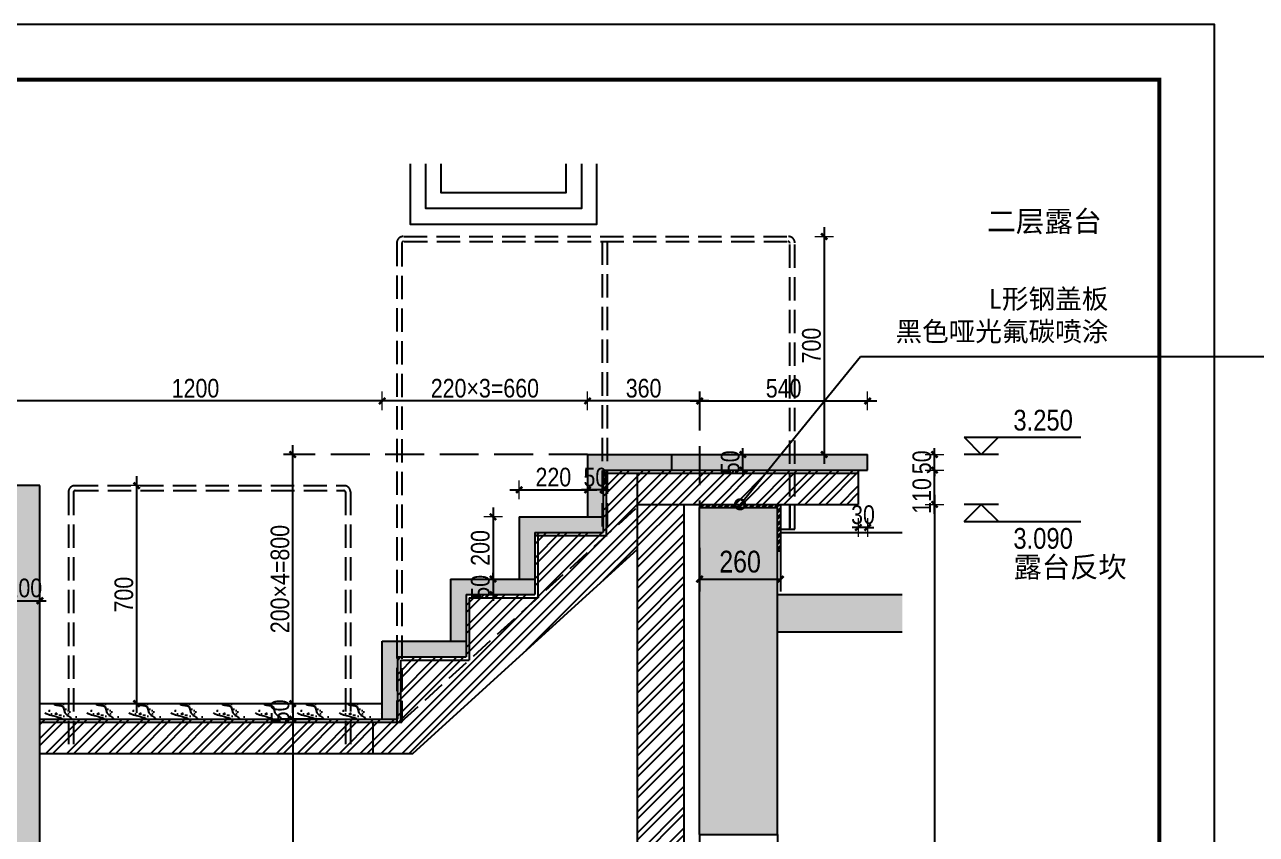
# Model space of a CAD drawing. Extents: x 9928 to 93764, y -101273 to -34887.
# Drawn here: x 83771 to 87729, y -58187 to -55587 of the extents above; entities that cross this region are included whole.
import ezdxf
from ezdxf import colors
from ezdxf.entities.mleader import LeaderData, LeaderLine
from ezdxf.math import Vec2, Vec3

# ---------------------------------------------------------------- set-up
doc = ezdxf.new("R2010")
doc.units = 0
doc.header["$LTSCALE"] = 1000
doc.header["$MEASUREMENT"] = 0
doc.linetypes.add('DASH', pattern=[0.35, 0.25, -0.1])
for name, color, linetype in [('A-ANNO-DIMS', 6, 'Continuous'), ('A-Anno-Lead', 2, 'Continuous'), ('A-ANNO-NOTE', 4, 'Continuous'), ('A-ANNO-SYMB', 4, 'Continuous'), ('A-DETL-144', 144, 'Continuous'), ('A-DETL-42', 42, 'Continuous'), ('A-DETL-PATT-251', 251, 'Continuous'), ('A-FURN-PATT-251', 251, 'Continuous'), ('A-SECT-005', 5, 'Continuous'), ('A-SECT-146', 216, 'Continuous'), ('A-SECT-PATT-251', 251, 'Continuous')]:
    doc.layers.add(name, color=color, linetype=linetype)
doc.layers.add('A-ANNO-NPLT', color=250, linetype='Continuous', plot=False)
doc.styles.add('DIM', font='ARIALN.TTF')
doc.styles.add('DIM_T3', font='ARIALN.TTF')
doc.styles.add('EN', font='ARIALN.TTF')
doc.dimstyles.new('_TCH_ARCH&&20', dxfattribs={"dimtxt": 70, "dimasz": 20, "dimexe": 40, "dimexo": 40, "dimgap": 20, "dimtad": 1, "dimdec": 0, "dimzin": 0, "dimdsep": 46, "dimtxsty": 'DIM_T3', "dimblk": 'ARCHTICK', "dimcen": 0.09, "dimclrd": 6, "dimclre": 6, "dimclrt": 6, "dimazin": 2, "dimtfac": 1, "dimtdec": 0, "dimtix": 1, "dimtmove": 2, "dimatfit": 3, "dimfxl": 100, "dimfxlon": 1, "dimtolj": 1, "dimtzin": 0, "dimarcsym": 0})
doc.dimstyles.new('DIM20', dxfattribs={"dimscale": 20, "dimtxt": 3, "dimasz": 1, "dimexe": 1.5, "dimexo": 1.5, "dimgap": 0.5, "dimtad": 1, "dimdec": 0, "dimzin": 3, "dimdsep": 46, "dimtxsty": 'DIM', "dimblk": 'ARCHTICK', "dimcen": 2.5, "dimdle": 1.5, "dimclrd": 256, "dimclre": 8, "dimclrt": 256, "dimadec": 0, "dimazin": 0, "dimtfac": 1, "dimtdec": 0, "dimtix": 1, "dimtmove": 2, "dimatfit": 3, "dimfxl": 1.5, "dimfxlon": 1, "dimtolj": 1, "dimtzin": 3, "dimlwe": 5, "dimarcsym": 0})
pattern_1 = [(311.987212, (10.286, 2907.866), (135.000003, -179.9999974), [2.88292, -602.53016]), (338.19859, (5.786, 2950.723), (270, -90), [10.38568, -716.61157]), (330.945396, (0.643, 2952.866), (135.0000038, -89.999994), [4.41241, -922.19427]), (0, (4.5, 2950.72), (-2e-14, -90), [1.28571, -133.71428]), (341.56505, (7.714, 2908.723), (135, -2e-07), [2.71052, -281.89446]), (81.469234, (7.714, 2908.723), (8e-07, 89.9999997), [4.33366, -905.73498]), (349.215702, (-0.643, 2914.723), (540.0000002, -90.0000004), [9.16181, -952.82829]), (332.132996, (40.5, 2982.4376), (675.00000264, -359.999995625), [21.08837, -4407.46947]), (270, (60.3, 2981.14), (135, -2e-14), [0, -90]), (334.9831065, (84.857, 2922.866), (404.9999997, -180.00000046), [14.18824, -1475.57682]), (351.4391104, (31.5, 2888.152), (1214.99999234, -179.99999969), [20.15311, -4212.00054]), (352.8749836, (43.7143, 2937.866), (675.00000068, -89.9999946), [10.36576, -2166.44382]), (346.75948, (15.4286, 2946.866), (404.9999997, -90.00000087), [22.45403, -2335.21956]), (270, (15.5, 2960.9), (135, -2e-14), [0, -90]), (270, (14.05, 2959.45), (135, -2e-14), [0, -90]), (270, (21.27, 2949.33), (135, -2e-14), [0, -90]), (270, (37.17, 2952.22), (135, -2e-14), [0, -90]), (329.036243, (37.286, 2941.723), (135.00000387, -89.99999283), [7.49694, -1566.86004]), (270, (43.47, 2937.87), (135, -2e-14), [0, -90]), (270, (38.62, 2949.33), (135, -2e-14), [0, -90]), (270, (47.29, 2944.99), (135, -2e-14), [0, -90]), (270, (34.28, 2949.33), (135, -2e-14), [0, -90]), (320.194429, (25.071, 2897.152), (135, -90), [3.34725, -699.57522]), (0, (21.21, 2897.15), (-2e-14, -90), [3.85714, -131.14285]), (313.66778, (16.714, 2901.866), (269.9999995, -270.0000002), [6.51725, -1362.10428]), (0, (15.43, 2901.87), (-2e-14, -90), [1.28571, -133.71428]), (309.805571, (12.214, 2905.723), (135.0000053, -179.9999957), [5.02088, -1049.36283]), (270, (21.27, 2918.96), (135, -2e-14), [0, -90]), (270, (25.35, 2896.95), (135, -2e-14), [0, -90]), (270, (25.35, 2896.95), (135, -2e-14), [0, -90]), (299.357754, (27.643, 2895.009), (135.0000008, -269.9999995), [7.86753, -818.22266]), (270, (34.28, 2897.27), (135, -2e-14), [0, -90]), (56.309932, (84.857, 2922.866), (134.9999977, 180.0000011), [9.27142, -964.22742]), (278.1301024, (66.857, 2932.7233), (134.9999992, -899.99999366), [9.09137, -1900.09692]), (317.862405, (64.2857, 2952.866), (404.99999962, -360.00000016), [12.13697, -2536.62741]), (284.620874, (59.143, 2972.5805), (135.00000563, -539.9999985), [20.37405, -2118.9015]), (270, (67.52, 2965.23), (135, -2e-14), [0, -90]), (288.434949, (54, 2936.58), (134.9999996, -360), [4.06579, -849.74917]), (286.699244, (55.286, 2932.723), (7.4e-06, -89.999998), [2.23721, -467.57658]), (11.093723, (55.9286, 2930.5805), (944.99999116, 180.00000157), [11.13667, -2327.56488]), (270, (61.74, 2942.1), (135, -2e-14), [0, -90]), (270, (67.11, 2932.77), (135, -2e-14), [0, -90]), (270, (51.62, 2944.99), (135, -2e-14), [0, -90]), (270, (80.53, 2956.56), (135, -2e-14), [0, -90]), (270, (74.74, 2960.9), (135, -2e-14), [0, -90]), (314.1449026, (82.9286, 2937.866), (270, -270.00000046), [10.15316, -2122.01118]), (324.5829447, (73.2857, 2944.7233), (134.99999947, -90.00000025), [11.83238, -2472.96636]), (270, (83.02, 2937.75), (135, -2e-14), [0, -90]), (270, (76.19, 2950.77), (135, -2e-14), [0, -90]), (270, (83.02, 2937.75), (135, -2e-14), [0, -90]), (270, (73.08, 2944.71), (135, -2e-14), [0, -90]), (345.068583, (68.143, 2923.723), (405, -90), [3.32661, -695.26125]), (0, (71.36, 2922.87), (-2e-14, -90), [13.5, -121.5]), (320.194429, (127.929, 2907.009), (135, -90), [3.34725, -699.57522]), (270, (99.31, 2931.97), (135, -2e-14), [0, -90]), (270, (97.87, 2929.08), (135, -2e-14), [0, -90]), (270, (100.76, 2940.65), (135, -2e-14), [0, -90]), (270, (116.65, 2926.19), (135, -2e-14), [0, -90]), (323.130102, (108.643, 2916.866), (134.9999999, -90.0000001), [6.42857, -1343.57139]), (0, (97.71, 2916.87), (-2e-14, -90), [10.92857, -124.07143]), (270, (97.93, 2916.85), (135, -2e-14), [0, -90]), (293.19859, (126.643, 2910.009), (135, -270.0000002), [3.2639, -682.15568]), (336.03751, (124.714, 2910.866), (270, -90), [2.11047, -441.08813]), (336.03751, (122.786, 2911.723), (270, -90), [2.11047, -441.08813]), (351.8698976, (113.786, 2913.009), (675.00000007, -90.0000004), [9.09137, -1900.09692]), (0, (130.5, 2904.87), (-2e-14, -90), [3.21429, -131.78571]), (270, (135, 2914.75), (135, -2e-14), [0, -90])]

# ---------------------------------------------------------------- blocks, each defined once
blk = doc.blocks.new('444444444444444444444')
at = {"layer": 'A-SECT-PATT-251'}
for points in [[(112102.2, -88724.4), (112102.2, -88917.7), (112702.2, -88917.7), (112702.2, -88724.4)], [(112652.2, -88724.4), (112652.2, -88867.7), (112152.2, -88867.7), (112152.2, -88724.4)], [(112602.2, -88724.4), (112602.2, -88817.7), (112202.2, -88817.7), (112202.2, -88724.4)]]:
    blk.add_lwpolyline(points, dxfattribs=at)
blk = doc.blocks.new('_ArchTick')
at = {"color": 0, "linetype": 'ByBlock', "const_width": 0.4}
blk.add_lwpolyline([(-0.5, -0.5), (0.5, 0.5)], dxfattribs=at)
blk = doc.blocks.new('*D66')
at = {"layer": 'A-ANNO-DIMS', "lineweight": -2, "transparency": 16777216}
blk.add_line((86694.5, -57157.2), (86694.5, -56987.2), dxfattribs=at)
at = {"layer": 'A-ANNO-DIMS', "color": 8, "lineweight": 5, "transparency": 16777216}
for p, q in [((86664.5, -57017.2), (86724.5, -57017.2)), ((86664.5, -57127.2), (86724.5, -57127.2))]:
    blk.add_line(p, q, dxfattribs=at)
at = {"layer": 'Defpoints', "color": 0, "transparency": 16777216}
for p in [(86479.5, -57017.2), (86694.5, -57017.2), (86449.5, -57127.2)]:
    blk.add_point(p, dxfattribs=at)
at = {"layer": 'A-ANNO-DIMS', "lineweight": -2, "transparency": 16777216, "xscale": 20, "yscale": 20, "zscale": 20}
for p, rotation in [((86694.5, -57017.2), 90), ((86694.5, -57127.2), 270)]:
    blk.add_blockref('_ArchTick', p, dxfattribs=dict(at, rotation=rotation))
at = {"layer": 'A-ANNO-DIMS', "transparency": 16777216, "insert": (86653.9, -57100.3), "char_height": 60, "attachment_point": 5, "rotation": 90, "style": 'DIM'}
blk.add_mtext('\\A1;110', dxfattribs=at)
blk = doc.blocks.new('*D67')
at = {"layer": 'A-ANNO-DIMS', "lineweight": -2, "transparency": 16777216}
for p, q in [((86694.5, -56967.2), (86694.5, -56947.2)), ((86694.5, -57017.2), (86694.5, -56967.2)), ((86694.5, -57017.2), (86694.5, -57037.2))]:
    blk.add_line(p, q, dxfattribs=at)
at = {"layer": 'A-ANNO-DIMS', "color": 8, "lineweight": 5, "transparency": 16777216}
for p, q in [((86664.5, -56967.2), (86724.5, -56967.2)), ((86664.5, -57017.2), (86724.5, -57017.2))]:
    blk.add_line(p, q, dxfattribs=at)
at = {"layer": 'Defpoints', "color": 0, "transparency": 16777216}
for p in [(86479.5, -56967.2), (86694.5, -56967.2), (86479.5, -57017.2)]:
    blk.add_point(p, dxfattribs=at)
at = {"layer": 'A-ANNO-DIMS', "lineweight": -2, "transparency": 16777216, "xscale": 20, "yscale": 20, "zscale": 20}
for p, rotation in [((86694.5, -56967.2), 270), ((86694.5, -57017.2), 90)]:
    blk.add_blockref('_ArchTick', p, dxfattribs=dict(at, rotation=rotation))
at = {"layer": 'A-ANNO-DIMS', "transparency": 16777216, "insert": (86653.9, -56992.2), "char_height": 60, "attachment_point": 5, "rotation": 90, "style": 'DIM'}
blk.add_mtext('\\A1;50', dxfattribs=at)
blk = doc.blocks.new('*D68')
at = {"layer": 'A-ANNO-DIMS', "lineweight": -2, "transparency": 16777216}
blk.add_line((86694.5, -57097.2), (86694.5, -60247.2), dxfattribs=at)
at = {"layer": 'A-ANNO-DIMS', "color": 8, "lineweight": 5, "transparency": 16777216}
for p, q in [((86664.5, -57127.2), (86724.5, -57127.2)), ((86664.5, -60217.2), (86724.5, -60217.2))]:
    blk.add_line(p, q, dxfattribs=at)
at = {"layer": 'Defpoints', "color": 0, "transparency": 16777216}
for p in [(86449.5, -57127.2), (86285.9, -60217.2), (86694.5, -60217.2)]:
    blk.add_point(p, dxfattribs=at)
at = {"layer": 'A-ANNO-DIMS', "lineweight": -2, "transparency": 16777216, "xscale": 20, "yscale": 20, "zscale": 20}
for p, rotation in [((86694.5, -57127.2), 90), ((86694.5, -60217.2), 270)]:
    blk.add_blockref('_ArchTick', p, dxfattribs=dict(at, rotation=rotation))
at = {"layer": 'A-ANNO-DIMS', "transparency": 16777216, "insert": (86653.9, -58672.2), "char_height": 60, "attachment_point": 5, "rotation": 90, "style": 'DIM'}
blk.add_mtext('\\A1;3090', dxfattribs=at)
blk = doc.blocks.new('TAG-PLAN-ELEV')
blk.add_line((-1.66, 0), (9.6, 0))
for points in [[(-1.66, 0), (0, -1.66), (1.66, 0)], [(1.66, -1.66), (-1.66, -1.66)]]:
    blk.add_lwpolyline(points)
at = {"style": 'EN'}
for tag, p in [('LEVEL', (2.45, 0.65)), ('NAME', (2.45, -2.51))]:
    blk.add_attdef(tag, p, '', height=2, dxfattribs=at)
blk = doc.blocks.new('*D87')
at = {"layer": 'A-ANNO-DIMS', "lineweight": -2, "transparency": 16777216}
blk.add_line((84631.9, -57797.2), (84631.9, -56937.2), dxfattribs=at)
at = {"layer": 'A-ANNO-DIMS', "color": 8, "lineweight": 5, "transparency": 16777216}
for p, q in [((84661.9, -56967.2), (84601.9, -56967.2)), ((84661.9, -57767.2), (84601.9, -57767.2))]:
    blk.add_line(p, q, dxfattribs=at)
at = {"layer": 'Defpoints', "color": 0, "transparency": 16777216}
for p in [(84631.9, -56967.2), (85579.5, -56967.2), (84919.5, -57767.2)]:
    blk.add_point(p, dxfattribs=at)
at = {"layer": 'A-ANNO-DIMS', "lineweight": -2, "transparency": 16777216, "xscale": 20, "yscale": 20, "zscale": 20}
for p, rotation in [((84631.9, -56967.2), 90), ((84631.9, -57767.2), 270)]:
    blk.add_blockref('_ArchTick', p, dxfattribs=dict(at, rotation=rotation))
at = {"layer": 'A-ANNO-DIMS', "transparency": 16777216, "insert": (84591.3, -57367.2), "char_height": 60, "attachment_point": 5, "rotation": 90, "style": 'DIM'}
blk.add_mtext('\\A1;200×4=800', dxfattribs=at)
blk = doc.blocks.new('*D88')
at = {"layer": 'A-ANNO-DIMS', "lineweight": -2, "transparency": 16777216}
blk.add_line((85275.6, -57137.2), (85275.6, -57397.2), dxfattribs=at)
at = {"layer": 'A-ANNO-DIMS', "color": 8, "lineweight": 5, "transparency": 16777216}
for p, q in [((85305.6, -57167.2), (85245.6, -57167.2)), ((85305.6, -57367.2), (85245.6, -57367.2))]:
    blk.add_line(p, q, dxfattribs=at)
at = {"layer": 'Defpoints', "color": 0, "transparency": 16777216}
for p in [(85359.5, -57167.2), (85275.6, -57367.2), (85359.5, -57367.2)]:
    blk.add_point(p, dxfattribs=at)
at = {"layer": 'A-ANNO-DIMS', "lineweight": -2, "transparency": 16777216, "xscale": 20, "yscale": 20, "zscale": 20}
for p, rotation in [((85275.6, -57167.2), 90), ((85275.6, -57367.2), 270)]:
    blk.add_blockref('_ArchTick', p, dxfattribs=dict(at, rotation=rotation))
at = {"layer": 'A-ANNO-DIMS', "transparency": 16777216, "insert": (85235, -57267.2), "char_height": 60, "attachment_point": 5, "rotation": 90, "style": 'DIM'}
blk.add_mtext('\\A1;200', dxfattribs=at)
blk = doc.blocks.new('*D89')
at = {"layer": 'A-ANNO-DIMS', "color": 8, "lineweight": 5, "transparency": 16777216}
for p, q in [((85359.5, -57110.7), (85359.5, -57050.7)), ((85579.5, -57110.7), (85579.5, -57050.7))]:
    blk.add_line(p, q, dxfattribs=at)
at = {"layer": 'A-ANNO-DIMS', "lineweight": -2, "transparency": 16777216}
blk.add_line((85329.5, -57080.7), (85609.5, -57080.7), dxfattribs=at)
at = {"layer": 'Defpoints', "color": 0, "transparency": 16777216}
for p in [(85579.5, -57080.7), (85359.5, -57167.2), (85579.5, -57167.2)]:
    blk.add_point(p, dxfattribs=at)
at = {"layer": 'A-ANNO-DIMS', "lineweight": -2, "transparency": 16777216, "xscale": 20, "yscale": 20, "zscale": 20, "rotation": 180}
blk.add_blockref('_ArchTick', (85359.5, -57080.7), dxfattribs=at)
at = {"layer": 'A-ANNO-DIMS', "lineweight": -2, "transparency": 16777216, "xscale": 20, "yscale": 20, "zscale": 20}
blk.add_blockref('_ArchTick', (85579.5, -57080.7), dxfattribs=at)
at = {"layer": 'A-ANNO-DIMS', "transparency": 16777216, "insert": (85469.5, -57040.1), "char_height": 60, "attachment_point": 5, "style": 'DIM'}
blk.add_mtext('\\A1;220', dxfattribs=at)
blk = doc.blocks.new('*D90')
at = {"layer": 'A-ANNO-DIMS', "lineweight": -2, "transparency": 16777216}
blk.add_line((85909.5, -56795.2), (86509.5, -56795.2), dxfattribs=at)
at = {"layer": 'A-ANNO-DIMS', "color": 8, "lineweight": 5, "transparency": 16777216}
for p, q in [((85939.5, -56825.2), (85939.5, -56765.2)), ((86479.5, -56825.2), (86479.5, -56765.2))]:
    blk.add_line(p, q, dxfattribs=at)
at = {"layer": 'Defpoints', "color": 0, "transparency": 16777216}
for p in [(86479.5, -56795.2), (86479.5, -56967.2), (85939.5, -57127.2)]:
    blk.add_point(p, dxfattribs=at)
at = {"layer": 'A-ANNO-DIMS', "lineweight": -2, "transparency": 16777216, "xscale": 20, "yscale": 20, "zscale": 20, "rotation": 180}
blk.add_blockref('_ArchTick', (85939.5, -56795.2), dxfattribs=at)
at = {"layer": 'A-ANNO-DIMS', "lineweight": -2, "transparency": 16777216, "xscale": 20, "yscale": 20, "zscale": 20}
blk.add_blockref('_ArchTick', (86479.5, -56795.2), dxfattribs=at)
at = {"layer": 'A-ANNO-DIMS', "transparency": 16777216, "insert": (86209.5, -56754.6), "char_height": 60, "attachment_point": 5, "style": 'DIM'}
blk.add_mtext('\\A1;540', dxfattribs=at)
blk = doc.blocks.new('*D91')
at = {"layer": 'A-ANNO-DIMS', "lineweight": -2, "transparency": 16777216}
blk.add_line((85969.5, -56795.2), (85549.5, -56795.2), dxfattribs=at)
at = {"layer": 'A-ANNO-DIMS', "color": 8, "lineweight": 5, "transparency": 16777216}
for p, q in [((85579.5, -56825.2), (85579.5, -56765.2)), ((85939.5, -56825.2), (85939.5, -56765.2))]:
    blk.add_line(p, q, dxfattribs=at)
at = {"layer": 'Defpoints', "color": 0, "transparency": 16777216}
for p in [(85579.5, -56795.2), (85579.5, -56967.2), (85939.5, -56967.2)]:
    blk.add_point(p, dxfattribs=at)
at = {"layer": 'A-ANNO-DIMS', "lineweight": -2, "transparency": 16777216, "xscale": 20, "yscale": 20, "zscale": 20, "rotation": 180}
blk.add_blockref('_ArchTick', (85579.5, -56795.2), dxfattribs=at)
at = {"layer": 'A-ANNO-DIMS', "lineweight": -2, "transparency": 16777216, "xscale": 20, "yscale": 20, "zscale": 20}
blk.add_blockref('_ArchTick', (85939.5, -56795.2), dxfattribs=at)
at = {"layer": 'A-ANNO-DIMS', "transparency": 16777216, "insert": (85759.5, -56754.6), "char_height": 60, "attachment_point": 5, "style": 'DIM'}
blk.add_mtext('\\A1;360', dxfattribs=at)
blk = doc.blocks.new('*D92')
at = {"layer": 'A-ANNO-DIMS', "lineweight": -2, "transparency": 16777216}
blk.add_line((85609.5, -56795.2), (84889.5, -56795.2), dxfattribs=at)
at = {"layer": 'A-ANNO-DIMS', "color": 8, "lineweight": 5, "transparency": 16777216}
for p, q in [((84919.5, -56825.2), (84919.5, -56765.2)), ((85579.5, -56825.2), (85579.5, -56765.2))]:
    blk.add_line(p, q, dxfattribs=at)
at = {"layer": 'Defpoints', "color": 0, "transparency": 16777216}
for p in [(84919.5, -56795.2), (85579.5, -56967.2), (84919.5, -57567.2)]:
    blk.add_point(p, dxfattribs=at)
at = {"layer": 'A-ANNO-DIMS', "lineweight": -2, "transparency": 16777216, "xscale": 20, "yscale": 20, "zscale": 20, "rotation": 180}
blk.add_blockref('_ArchTick', (84919.5, -56795.2), dxfattribs=at)
at = {"layer": 'A-ANNO-DIMS', "lineweight": -2, "transparency": 16777216, "xscale": 20, "yscale": 20, "zscale": 20}
blk.add_blockref('_ArchTick', (85579.5, -56795.2), dxfattribs=at)
at = {"layer": 'A-ANNO-DIMS', "transparency": 16777216, "insert": (85249.5, -56754.6), "char_height": 60, "attachment_point": 5, "style": 'DIM'}
blk.add_mtext('\\A1;220×3=660', dxfattribs=at)
blk = doc.blocks.new('*D98')
at = {"layer": 'A-ANNO-DIMS', "lineweight": -2, "transparency": 16777216}
for p, q in [((86078.6, -56967.2), (86078.6, -56947.2)), ((86078.6, -57017.2), (86078.6, -56967.2)), ((86078.6, -57017.2), (86078.6, -57037.2))]:
    blk.add_line(p, q, dxfattribs=at)
at = {"layer": 'A-ANNO-DIMS', "color": 8, "lineweight": 5, "transparency": 16777216}
for p, q in [((86048.6, -56967.2), (86108.6, -56967.2)), ((86048.6, -57017.2), (86108.6, -57017.2))]:
    blk.add_line(p, q, dxfattribs=at)
at = {"layer": 'Defpoints', "color": 0, "transparency": 16777216}
for p in [(85939.5, -56967.2), (86078.6, -56967.2), (85939.5, -57017.2)]:
    blk.add_point(p, dxfattribs=at)
at = {"layer": 'A-ANNO-DIMS', "lineweight": -2, "transparency": 16777216, "xscale": 20, "yscale": 20, "zscale": 20}
for p, rotation in [((86078.6, -56967.2), 270), ((86078.6, -57017.2), 90)]:
    blk.add_blockref('_ArchTick', p, dxfattribs=dict(at, rotation=rotation))
at = {"layer": 'A-ANNO-DIMS', "transparency": 16777216, "insert": (86038, -56992.2), "char_height": 60, "attachment_point": 5, "rotation": 90, "style": 'DIM'}
blk.add_mtext('\\A1;50', dxfattribs=at)
blk = doc.blocks.new('*D99')
at = {"layer": 'A-ANNO-DIMS', "color": 8, "lineweight": 5, "transparency": 16777216}
for p, q in [((85579.5, -57050.7), (85579.5, -57110.7)), ((85629.5, -57050.7), (85629.5, -57110.7))]:
    blk.add_line(p, q, dxfattribs=at)
at = {"layer": 'A-ANNO-DIMS', "lineweight": -2, "transparency": 16777216}
for p, q in [((85579.5, -57080.7), (85559.5, -57080.7)), ((85629.5, -57080.7), (85579.5, -57080.7)), ((85629.5, -57080.7), (85649.5, -57080.7))]:
    blk.add_line(p, q, dxfattribs=at)
at = {"layer": 'Defpoints', "color": 0, "transparency": 16777216}
for p in [(85579.5, -57017.2), (85629.5, -57017.2), (85579.5, -57080.7)]:
    blk.add_point(p, dxfattribs=at)
at = {"layer": 'A-ANNO-DIMS', "lineweight": -2, "transparency": 16777216, "xscale": 20, "yscale": 20, "zscale": 20}
blk.add_blockref('_ArchTick', (85579.5, -57080.7), dxfattribs=at)
at = {"layer": 'A-ANNO-DIMS', "lineweight": -2, "transparency": 16777216, "xscale": 20, "yscale": 20, "zscale": 20, "rotation": 180}
blk.add_blockref('_ArchTick', (85629.5, -57080.7), dxfattribs=at)
at = {"layer": 'A-ANNO-DIMS', "transparency": 16777216, "insert": (85604.5, -57040.1), "char_height": 60, "attachment_point": 5, "style": 'DIM'}
blk.add_mtext('\\A1;50', dxfattribs=at)
blk = doc.blocks.new('*D100')
at = {"layer": 'A-ANNO-DIMS', "lineweight": -2, "transparency": 16777216}
for p, q in [((85275.6, -57367.2), (85275.6, -57347.2)), ((85275.6, -57367.2), (85275.6, -57417.2)), ((85275.6, -57417.2), (85275.6, -57437.2))]:
    blk.add_line(p, q, dxfattribs=at)
at = {"layer": 'A-ANNO-DIMS', "color": 8, "lineweight": 5, "transparency": 16777216}
for p, q in [((85305.6, -57367.2), (85245.6, -57367.2)), ((85305.6, -57417.2), (85245.6, -57417.2))]:
    blk.add_line(p, q, dxfattribs=at)
at = {"layer": 'Defpoints', "color": 0, "transparency": 16777216}
for p in [(85359.5, -57367.2), (85275.6, -57417.2), (85359.5, -57417.2)]:
    blk.add_point(p, dxfattribs=at)
at = {"layer": 'A-ANNO-DIMS', "lineweight": -2, "transparency": 16777216, "xscale": 20, "yscale": 20, "zscale": 20}
for p, rotation in [((85275.6, -57367.2), 270), ((85275.6, -57417.2), 90)]:
    blk.add_blockref('_ArchTick', p, dxfattribs=dict(at, rotation=rotation))
at = {"layer": 'A-ANNO-DIMS', "transparency": 16777216, "insert": (85235, -57392.2), "char_height": 60, "attachment_point": 5, "rotation": 90, "style": 'DIM'}
blk.add_mtext('\\A1;50', dxfattribs=at)
blk = doc.blocks.new('*D26')
at = {"layer": 'A-ANNO-DIMS', "lineweight": -2, "transparency": 16777216}
for p, q in [((84631.9, -57767.2), (84631.9, -57747.2)), ((84631.9, -57767.2), (84631.9, -57817.2)), ((84631.9, -57817.2), (84631.9, -57837.2))]:
    blk.add_line(p, q, dxfattribs=at)
at = {"layer": 'A-ANNO-DIMS', "color": 8, "lineweight": 5, "transparency": 16777216}
for p, q in [((84661.9, -57767.2), (84601.9, -57767.2)), ((84661.9, -57817.2), (84601.9, -57817.2))]:
    blk.add_line(p, q, dxfattribs=at)
at = {"layer": 'Defpoints', "color": 0, "transparency": 16777216}
for p in [(84919.5, -57767.2), (84631.9, -57817.2), (84919.5, -57817.2)]:
    blk.add_point(p, dxfattribs=at)
at = {"layer": 'A-ANNO-DIMS', "lineweight": -2, "transparency": 16777216, "xscale": 20, "yscale": 20, "zscale": 20}
for p, rotation in [((84631.9, -57767.2), 270), ((84631.9, -57817.2), 90)]:
    blk.add_blockref('_ArchTick', p, dxfattribs=dict(at, rotation=rotation))
at = {"layer": 'A-ANNO-DIMS', "transparency": 16777216, "insert": (84591.3, -57792.2), "char_height": 60, "attachment_point": 5, "rotation": 90, "style": 'DIM'}
blk.add_mtext('\\A1;50', dxfattribs=at)
blk = doc.blocks.new('*D109')
at = {"layer": 'A-ANNO-DIMS', "color": 8, "lineweight": 5, "transparency": 16777216}
for p, q in [((86449.5, -57171.6), (86449.5, -57231.6)), ((86479.5, -57171.6), (86479.5, -57231.6))]:
    blk.add_line(p, q, dxfattribs=at)
at = {"layer": 'A-ANNO-DIMS', "lineweight": -2, "transparency": 16777216}
for p, q in [((86449.5, -57201.6), (86429.5, -57201.6)), ((86479.5, -57201.6), (86449.5, -57201.6)), ((86479.5, -57201.6), (86499.5, -57201.6))]:
    blk.add_line(p, q, dxfattribs=at)
at = {"layer": 'Defpoints', "color": 0, "transparency": 16777216}
for p in [(86449.5, -57017.2), (86479.5, -57017.2), (86449.5, -57201.6)]:
    blk.add_point(p, dxfattribs=at)
at = {"layer": 'A-ANNO-DIMS', "lineweight": -2, "transparency": 16777216, "xscale": 20, "yscale": 20, "zscale": 20}
blk.add_blockref('_ArchTick', (86449.5, -57201.6), dxfattribs=at)
at = {"layer": 'A-ANNO-DIMS', "lineweight": -2, "transparency": 16777216, "xscale": 20, "yscale": 20, "zscale": 20, "rotation": 180}
blk.add_blockref('_ArchTick', (86479.5, -57201.6), dxfattribs=at)
at = {"layer": 'A-ANNO-DIMS', "transparency": 16777216, "insert": (86464.5, -57160.9), "char_height": 60, "attachment_point": 5, "style": 'DIM'}
blk.add_mtext('\\A1;30', dxfattribs=at)
blk = doc.blocks.new('*D70')
at = {"layer": 'A-ANNO-DIMS', "lineweight": -2, "transparency": 16777216}
blk.add_line((86339.8, -56237.2), (86339.8, -56997.2), dxfattribs=at)
at = {"layer": 'A-ANNO-DIMS', "color": 8, "lineweight": 5, "transparency": 16777216}
for p, q in [((86309.8, -56267.2), (86369.8, -56267.2)), ((86309.8, -56967.2), (86369.8, -56967.2))]:
    blk.add_line(p, q, dxfattribs=at)
at = {"layer": 'Defpoints', "color": 0, "transparency": 16777216}
for p in [(86225.5, -56267.2), (86225.5, -56967.2), (86339.8, -56967.2)]:
    blk.add_point(p, dxfattribs=at)
at = {"layer": 'A-ANNO-DIMS', "lineweight": -2, "transparency": 16777216, "xscale": 20, "yscale": 20, "zscale": 20}
for p, rotation in [((86339.8, -56267.2), 90), ((86339.8, -56967.2), 270)]:
    blk.add_blockref('_ArchTick', p, dxfattribs=dict(at, rotation=rotation))
at = {"layer": 'A-ANNO-DIMS', "transparency": 16777216, "insert": (86299.1, -56617.2), "char_height": 60, "attachment_point": 5, "rotation": 90, "style": 'DIM'}
blk.add_mtext('\\A1;700', dxfattribs=at)
blk = doc.blocks.new('*D76')
at = {"layer": 'A-ANNO-DIMS', "color": 6, "lineweight": -2, "transparency": 16777216}
for p, q in [((84731.9, -57817.2), (84591.9, -57817.2)), ((84631.9, -57817.2), (84631.9, -60167.2)), ((84731.9, -60167.2), (84591.9, -60167.2))]:
    blk.add_line(p, q, dxfattribs=at)
at = {"layer": 'Defpoints', "color": 0, "transparency": 16777216}
for p in [(84919.5, -57817.2), (84631.9, -60167.2), (85018.2, -60167.2)]:
    blk.add_point(p, dxfattribs=at)
at = {"layer": 'A-ANNO-DIMS', "color": 6, "lineweight": -2, "transparency": 16777216, "xscale": 20, "yscale": 20, "zscale": 20}
for p, rotation in [((84631.9, -57817.2), 90), ((84631.9, -60167.2), 270)]:
    blk.add_blockref('_ArchTick', p, dxfattribs=dict(at, rotation=rotation))
at = {"layer": 'A-ANNO-DIMS', "color": 6, "transparency": 16777216, "insert": (84576.2, -58992.2), "char_height": 70, "attachment_point": 5, "rotation": 90, "style": 'DIM_T3'}
blk.add_mtext('\\A1;2350', dxfattribs=at)
blk = doc.blocks.new('*D78')
at = {"layer": 'A-ANNO-DIMS', "color": 8, "lineweight": 5, "transparency": 16777216}
for p, q in [((84160.2, -57067.2), (84100.2, -57067.2)), ((84160.2, -57767.2), (84100.2, -57767.2))]:
    blk.add_line(p, q, dxfattribs=at)
at = {"layer": 'A-ANNO-DIMS', "lineweight": -2, "transparency": 16777216}
blk.add_line((84130.2, -57037.2), (84130.2, -57797.2), dxfattribs=at)
at = {"layer": 'Defpoints', "color": 0, "transparency": 16777216}
for p in [(84364.5, -57067.2), (84130.2, -57767.2), (84369.5, -57767.2)]:
    blk.add_point(p, dxfattribs=at)
at = {"layer": 'A-ANNO-DIMS', "lineweight": -2, "transparency": 16777216, "xscale": 20, "yscale": 20, "zscale": 20}
for p, rotation in [((84130.2, -57067.2), 90), ((84130.2, -57767.2), 270)]:
    blk.add_blockref('_ArchTick', p, dxfattribs=dict(at, rotation=rotation))
at = {"layer": 'A-ANNO-DIMS', "transparency": 16777216, "insert": (84089.6, -57417.2), "char_height": 60, "attachment_point": 5, "rotation": 90, "style": 'DIM'}
blk.add_mtext('\\A1;700', dxfattribs=at)
blk = doc.blocks.new('alsidufhasdf')
at = {"layer": 'A-ANNO-NOTE', "const_width": 12.5, "flags": 128}
blk.add_lwpolyline([(-69970.8, -65800.3), (-69970.8, -51475.3), (-80015.8, -51475.3), (-80015.8, -65800.3)], close=True, dxfattribs=at)
at = {"layer": 'A-ANNO-NPLT'}
blk.add_lwpolyline([(-69795.8, -66000.3), (-69795.8, -51300.3), (-80190.8, -51300.3), (-80190.8, -66000.3)], close=True, dxfattribs=at)
blk = doc.blocks.new('*D146')
at = {"layer": 'A-ANNO-DIMS', "lineweight": -2, "transparency": 16777216}
blk.add_line((84949.5, -56795.2), (83689.5, -56795.2), dxfattribs=at)
at = {"layer": 'A-ANNO-DIMS', "color": 8, "lineweight": 5, "transparency": 16777216}
for p, q in [((83719.5, -56825.2), (83719.5, -56765.2)), ((84919.5, -56825.2), (84919.5, -56765.2))]:
    blk.add_line(p, q, dxfattribs=at)
at = {"layer": 'Defpoints', "color": 0, "transparency": 16777216}
for p in [(83719.5, -56795.2), (83719.5, -57567.2), (84919.5, -57567.2)]:
    blk.add_point(p, dxfattribs=at)
at = {"layer": 'A-ANNO-DIMS', "lineweight": -2, "transparency": 16777216, "xscale": 20, "yscale": 20, "zscale": 20, "rotation": 180}
blk.add_blockref('_ArchTick', (83719.5, -56795.2), dxfattribs=at)
at = {"layer": 'A-ANNO-DIMS', "lineweight": -2, "transparency": 16777216, "xscale": 20, "yscale": 20, "zscale": 20}
blk.add_blockref('_ArchTick', (84919.5, -56795.2), dxfattribs=at)
at = {"layer": 'A-ANNO-DIMS', "transparency": 16777216, "insert": (84319.5, -56754.6), "char_height": 60, "attachment_point": 5, "style": 'DIM'}
blk.add_mtext('\\A1;1200', dxfattribs=at)
blk = doc.blocks.new('*D147')
at = {"layer": 'A-ANNO-DIMS', "color": 8, "lineweight": 5, "transparency": 16777216}
for p, q in [((83719.5, -57406.7), (83719.5, -57466.7)), ((83819.5, -57406.7), (83819.5, -57466.7))]:
    blk.add_line(p, q, dxfattribs=at)
at = {"layer": 'A-ANNO-DIMS', "lineweight": -2, "transparency": 16777216}
for p, q in [((83719.5, -57436.7), (83699.5, -57436.7)), ((83719.5, -57436.7), (83819.5, -57436.7)), ((83819.5, -57436.7), (83839.5, -57436.7))]:
    blk.add_line(p, q, dxfattribs=at)
at = {"layer": 'Defpoints', "color": 0, "transparency": 16777216}
for p in [(83719.5, -57067.2), (83819.5, -57067.2), (83819.5, -57436.7)]:
    blk.add_point(p, dxfattribs=at)
at = {"layer": 'A-ANNO-DIMS', "lineweight": -2, "transparency": 16777216, "xscale": 20, "yscale": 20, "zscale": 20}
blk.add_blockref('_ArchTick', (83719.5, -57436.7), dxfattribs=at)
at = {"layer": 'A-ANNO-DIMS', "lineweight": -2, "transparency": 16777216, "xscale": 20, "yscale": 20, "zscale": 20, "rotation": 180}
blk.add_blockref('_ArchTick', (83819.5, -57436.7), dxfattribs=at)
at = {"layer": 'A-ANNO-DIMS', "transparency": 16777216, "insert": (83769.5, -57396.1), "char_height": 60, "attachment_point": 5, "style": 'DIM'}
blk.add_mtext('\\A1;100', dxfattribs=at)
blk = doc.blocks.new('_DotSmall')
at = {"color": 0, "linetype": 'ByBlock', "const_width": 0.5}
blk.add_lwpolyline([(-0.0625, 0, 1), (0.0625, 0, 1)], format="xyb", close=True, dxfattribs=at)
blk = doc.blocks.new('*D794')
at = {"layer": 'A-ANNO-DIMS', "color": 6, "lineweight": -2, "transparency": 16777216}
for p, q in [((85939.5, -57267.4), (85939.5, -57407.4)), ((86199.5, -57267.4), (86199.5, -57407.4)), ((85939.5, -57367.4), (86199.5, -57367.4))]:
    blk.add_line(p, q, dxfattribs=at)
at = {"layer": 'Defpoints', "color": 0, "transparency": 16777216}
for p in [(85939.5, -57127.2), (86199.5, -57127.2), (86199.5, -57367.4)]:
    blk.add_point(p, dxfattribs=at)
at = {"layer": 'A-ANNO-DIMS', "color": 6, "lineweight": -2, "transparency": 16777216, "xscale": 20, "yscale": 20, "zscale": 20, "rotation": 180}
blk.add_blockref('_ArchTick', (85939.5, -57367.4), dxfattribs=at)
at = {"layer": 'A-ANNO-DIMS', "color": 6, "lineweight": -2, "transparency": 16777216, "xscale": 20, "yscale": 20, "zscale": 20}
blk.add_blockref('_ArchTick', (86199.5, -57367.4), dxfattribs=at)
at = {"layer": 'A-ANNO-DIMS', "color": 6, "transparency": 16777216, "insert": (86069.5, -57311.7), "char_height": 70, "attachment_point": 5, "style": 'DIM_T3'}
blk.add_mtext('\\A1;260', dxfattribs=at)

msp = doc.modelspace()

# ---------------------------------------------------------------- hatches: boundary and pattern name
at = {"layer": 'A-DETL-PATT-251'}
h = msp.add_hatch(dxfattribs=at)
h.set_pattern_fill('ANSI32', color=256, scale=3)
h.set_pattern_definition([(45, (-27092.731, 23644.139), (-10.1027881, 10.1027881), []), (45, (-27085.996, 23644.139), (-10.1027881, 10.1027881), [])])
h.paths.add_polyline_path([(85939.5, -57127.2), (86199.5, -57127.2), (86199.5, -57277.2), (86189.5, -57277.2), (86189.5, -57137.2), (85939.5, -57137.2)])
at = {"layer": 'A-FURN-PATT-251'}
h = msp.add_hatch(dxfattribs=at)
h.set_pattern_fill('大理石', color=256, scale=30, angle=-90)
h.set_pattern_definition(pattern_1)
h.paths.add_polyline_path([(86479.5, -56967.2), (86479.5, -57017.2), (85629.5, -57017.2), (85629.5, -57217.2), (85409.5, -57217.2), (85409.5, -57417.2), (85189.5, -57417.2), (85189.5, -57617.2), (84969.5, -57617.2), (84969.5, -57817.2), (84919.5, -57817.2), (84919.5, -57567.2), (85139.5, -57567.2), (85139.5, -57367.2), (85359.5, -57367.2), (85359.5, -57167.2), (85579.5, -57167.2), (85579.5, -56967.2)])
h = msp.add_hatch(dxfattribs=at)
h.set_pattern_fill('ANSI32', color=256, scale=10)
h.set_pattern_definition([(45, (-27092.73, 10566.63), (-33.67596, 33.67596), []), (45, (-27070.28, 10566.63), (-33.67596, 33.67596), [])])
h.paths.add_polyline_path([(83819.5, -57817.2), (83819.5, -57927.2), (85018.2, -57927.2), (85739.5, -57271.4), (85739.5, -60167.2), (85889.5, -60167.2), (85889.5, -57127.2), (86449.5, -57127.2), (86449.5, -57017.2), (85629.5, -57017.2), (85629.5, -57217.2), (85409.5, -57217.2), (85409.5, -57417.2), (85189.5, -57417.2), (85189.5, -57617.2), (84969.5, -57617.2), (84969.5, -57817.2)])
h = msp.add_hatch(color=253, dxfattribs=at)
h.dxf.hatch_style = 1
h.paths.add_polyline_path([(83819.5, -60267.2), (83719.5, -60267.2), (83719.5, -57067.2), (83819.5, -57067.2)])
h = msp.add_hatch(color=256, dxfattribs=at)
h.dxf.hatch_style = 1
h.paths.add_polyline_path([(85939.5, -58557.2), (86189.5, -58557.2), (86189.5, -60532.3), (86082.7, -60571.5), (86064.5, -60527.7), (86064.5, -60628.5), (86046.4, -60584.8), (85939.5, -60624)])
h.paths.add_polyline_path([(86590.4, -57537.2), (86590.4, -57417.2), (86189.5, -57417.2), (86189.5, -57137.2), (85939.5, -57137.2), (85939.5, -58187.2), (86189.5, -58187.2), (86189.5, -57537.2)])
h = msp.add_hatch(dxfattribs=at)
h.set_pattern_fill('大理石', color=256, scale=30, angle=-90)
h.set_pattern_definition(pattern_1)
h.paths.add_polyline_path([(83819.5, -57767.2), (83819.5, -57817.2), (84919.5, -57817.2), (84919.5, -57767.2)])

# ---------------------------------------------------------------- linework, layer by layer
at = {"layer": 'A-ANNO-DIMS', "linetype": 'DASH', "ltscale": 0.5}
for p, q in [((85939.5, -56765.2), (85939.5, -57127.2)), ((85579.5, -56967.2), (84601.9, -56967.2))]:
    msp.add_line(p, q, dxfattribs=at)
at = {"layer": 'A-Anno-Lead', "color": 1, "linetype": 'DASH', "ltscale": 0.3}
for p, q in [((84989.5, -56267.2), (86225.5, -56267.2)), ((84990.5, -56283.2), (86224.5, -56283.2)), ((85626.5, -56283.2), (85626.5, -57227.2)), ((85642.5, -56283.2), (85642.5, -57227.2)), ((84966.5, -56287.2), (84966.5, -57827.2)), ((84982.5, -56288.2), (84982.5, -57827.2)), ((86229.5, -57207.2), (86229.5, -56288.2)), ((86245.5, -57207.2), (86245.5, -56287.2)), ((83931.5, -57067.2), (84797.5, -57067.2)), ((83911.5, -57087.2), (83911.5, -57927.2)), ((83927.5, -57087.2), (83927.5, -57927.2)), ((83932.5, -57083.2), (84796.5, -57083.2)), ((84801.5, -57087.2), (84801.5, -57927.2)), ((84817.5, -57087.2), (84817.5, -57927.2)), ((86199.5, -57127.2), (86229.5, -57127.2)), ((86229.5, -57127.2), (86229.5, -57207.2)), ((85626.5, -57227.2), (85642.5, -57227.2)), ((86199.5, -57207.2), (86229.5, -57207.2)), ((86229.5, -57207.2), (86245.5, -57207.2)), ((84966.5, -57827.2), (84982.5, -57827.2)), ((83911.5, -57927.2), (83927.5, -57927.2)), ((84801.5, -57927.2), (84817.5, -57927.2))]:
    msp.add_line(p, q, dxfattribs=at)
for centre, radius, start, end in [((84986.5, -56287.2), 20, 90, 180), ((84987.5, -56288.2), 5, 90, 180), ((86224.5, -56288.2), 5, 0, 90), ((86225.5, -56287.2), 20, 0, 90), ((83931.5, -57087.2), 20, 90, 180), ((84797.5, -57087.2), 20, 0, 90), ((83932.5, -57088.2), 5, 90, 180), ((84796.5, -57088.2), 5, 0, 90)]:
    msp.add_arc(centre, radius, start, end, dxfattribs=at)
at = {"layer": 'A-DETL-144'}
for p, q in [((85939.5, -57127.2), (86199.5, -57127.2)), ((85939.5, -57127.2), (85939.5, -57137.2)), ((86199.5, -57127.2), (86199.5, -57277.2)), ((86199.5, -57277.2), (86189.5, -57277.2))]:
    msp.add_line(p, q, dxfattribs=at)
at = {"layer": 'A-DETL-42'}
for p, q in [((85579.5, -56967.2), (85579.5, -57167.2)), ((85579.5, -56967.2), (86479.5, -56967.2)), ((85849.5, -56967.2), (85849.5, -57017.2)), ((86479.5, -57017.2), (86479.5, -56967.2)), ((85629.5, -57017.2), (85629.5, -57217.2)), ((85629.5, -57017.2), (86449.5, -57017.2)), ((85639.5, -57027.2), (85639.5, -57227.2)), ((85639.5, -57027.2), (86449.5, -57027.2)), ((85739.5, -60167.2), (85739.5, -57027.2)), ((86449.5, -57017.2), (86449.5, -57027.2)), ((86449.5, -57017.2), (86479.5, -57017.2)), ((86449.5, -57027.2), (86449.5, -57127.2)), ((85739.5, -57127.2), (85939.5, -57127.2)), ((85889.5, -60167.2), (85889.5, -57127.2)), ((86199.5, -57127.2), (86449.5, -57127.2)), ((85359.5, -57167.2), (85359.5, -57367.2)), ((85359.5, -57167.2), (85629.5, -57167.2)), ((85409.5, -57217.2), (85409.5, -57417.2)), ((85409.5, -57217.2), (85629.5, -57217.2)), ((85419.5, -57227.2), (85419.5, -57427.2)), ((85419.5, -57227.2), (85639.5, -57227.2)), ((85018.2, -57927.2), (85739.5, -57271.4)), ((85139.5, -57367.2), (85139.5, -57567.2)), ((85139.5, -57367.2), (85409.5, -57367.2)), ((85189.5, -57417.2), (85189.5, -57617.2)), ((85189.5, -57417.2), (85409.5, -57417.2)), ((85199.5, -57427.2), (85199.5, -57627.2)), ((85199.5, -57427.2), (85419.5, -57427.2)), ((84919.5, -57817.2), (84919.5, -57567.2)), ((84919.5, -57567.2), (85189.5, -57567.2)), ((84969.5, -57817.2), (84969.5, -57617.2)), ((84969.5, -57617.2), (85189.5, -57617.2)), ((84979.5, -57827.2), (84979.5, -57627.2)), ((84979.5, -57627.2), (85199.5, -57627.2)), ((83819.5, -57767.2), (84919.5, -57767.2)), ((83819.5, -57817.2), (84969.5, -57817.2)), ((83819.5, -57827.2), (84979.5, -57827.2)), ((84889.5, -57827.2), (84889.5, -57927.2)), ((83819.5, -57927.2), (85018.2, -57927.2)), ((85939.5, -58187.2), (85939.5, -58557.2)), ((86189.5, -58187.2), (86189.5, -58557.2))]:
    msp.add_line(p, q, dxfattribs=at)
at = {"layer": 'A-DETL-42', "linetype": 'DASH', "ltscale": 0.3}
msp.add_line((84979.5, -57827.2), (85739.5, -57136.2), dxfattribs=at)
at = {"layer": 'A-SECT-005'}
for p, q in [((85939.5, -57137.2), (86189.5, -57137.2)), ((85939.5, -58187.2), (85939.5, -57137.2)), ((86189.5, -58187.2), (86189.5, -57137.2)), ((86199.5, -57217.2), (86590.4, -57217.2)), ((86189.5, -57417.2), (86590.4, -57417.2)), ((86189.5, -57537.2), (86590.4, -57537.2)), ((85939.5, -58187.2), (86189.5, -58187.2))]:
    msp.add_line(p, q, dxfattribs=at)
at = {"layer": 'A-SECT-146'}
for p, q in [((83819.5, -57067.2), (83719.5, -57067.2)), ((83819.5, -60217.2), (83819.5, -57067.2))]:
    msp.add_line(p, q, dxfattribs=at)

# ---------------------------------------------------------------- block references
at = {"layer": 'A-ANNO-DIMS', "xscale": 1.010204081632657, "yscale": 1.010204081632657, "zscale": 1.010204081632657, "rotation": 270}
msp.add_blockref('alsidufhasdf', (139417.5, -136595.6), dxfattribs=at)
at = {"layer": 'A-Anno-Lead', "color": 1}
msp.add_blockref('444444444444444444444', (-27092.7, 32690.5), dxfattribs=at)
at = {"layer": 'A-ANNO-NOTE'}
ref = msp.add_blockref('TAG-PLAN-ELEV', (86844.5, -56911.7), dxfattribs=dict(at, xscale=33.33333333286359, yscale=33.33333333286359, zscale=33.33333333286359))
ref.add_attrib('LEVEL', '3.250', (86947.8, -56890.2), dxfattribs={"layer": '0', "height": 66.67, "style": 'EN'})
ref = msp.add_blockref('TAG-PLAN-ELEV', (86844.5, -57182.6), dxfattribs=dict(at, xscale=-33.33333333286359, yscale=33.33333333286359, zscale=33.33333333286359, rotation=180))
ref.add_attrib('LEVEL', '3.090', (86947.8, -57269.9), dxfattribs={"layer": '0', "height": 66.67, "style": 'EN'})
ref.add_attrib('NAME', '露台反坎', (86948.2, -57361.8), dxfattribs={"layer": '0', "height": 66.67, "style": 'EN'})

# ---------------------------------------------------------------- texts
at = {"layer": 'A-ANNO-NOTE', "insert": (86863.4, -56184.3), "char_height": 67.5, "width": 711.432, "attachment_point": 1, "style": 'DIM'}
msp.add_mtext('{\\fSimSun|b0|i0|c134|p2;二层露台}', dxfattribs=at)

# ---------------------------------------------------------------- dimensions: what is measured, and where the dimension line sits
at = {"layer": 'A-ANNO-DIMS', "color": 6}
for base, p1, p2, picture, middle in [((86339.8, -56967.2), (86225.5, -56267.2), (86225.5, -56967.2), '*D70', (86299.1, -56617.2)), ((86078.6, -56967.2), (85939.5, -57017.2), (85939.5, -56967.2), '*D98', (86038, -56992.2)), ((84130.2, -57767.2), (84364.5, -57067.2), (84369.5, -57767.2), '*D78', (84089.6, -57417.2)), ((85275.6, -57367.2), (85359.5, -57167.2), (85359.5, -57367.2), '*D88', (85235, -57267.2)), ((85275.6, -57417.2), (85359.5, -57367.2), (85359.5, -57417.2), '*D100', (85235, -57392.2)), ((84631.9, -57817.2), (84919.5, -57767.2), (84919.5, -57817.2), '*D26', (84591.3, -57792.2))]:
    dim = msp.add_linear_dim(base=base, p1=p1, p2=p2, angle=90, dimstyle='DIM20', dxfattribs=at)
    dim.commit()
    dim.dimension.update_dxf_attribs({"geometry": picture, "text_midpoint": middle})
for base, p1, p2, picture, middle in [((83719.5, -56795.2), (84919.5, -57567.2), (83719.5, -57567.2), '*D146', (84319.5, -56754.6)), ((85579.5, -56795.2), (85939.5, -56967.2), (85579.5, -56967.2), '*D91', (85759.5, -56754.6)), ((86479.5, -56795.2), (85939.5, -57127.2), (86479.5, -56967.2), '*D90', (86209.5, -56754.6)), ((85579.5, -57080.7), (85359.5, -57167.2), (85579.5, -57167.2), '*D89', (85469.5, -57040.1)), ((85579.5, -57080.7), (85629.5, -57017.2), (85579.5, -57017.2), '*D99', (85604.5, -57040.1)), ((86449.5, -57201.6), (86479.5, -57017.2), (86449.5, -57017.2), '*D109', (86464.5, -57160.9)), ((83819.5, -57436.7), (83719.5, -57067.2), (83819.5, -57067.2), '*D147', (83769.5, -57396.1))]:
    dim = msp.add_linear_dim(base=base, p1=p1, p2=p2, dimstyle='DIM20', dxfattribs=at)
    dim.commit()
    dim.dimension.update_dxf_attribs({"geometry": picture, "text_midpoint": middle})
dim = msp.add_linear_dim(base=(84919.5, -56795.2), p1=(85579.5, -56967.2), p2=(84919.5, -57567.2), text='220×3=<>', dimstyle='DIM20', dxfattribs=at)
dim.commit()
dim.dimension.update_dxf_attribs({"geometry": '*D92', "text_midpoint": (85249.5, -56754.6)})
dim = msp.add_linear_dim(base=(84631.9, -56967.2), p1=(84919.5, -57767.2), p2=(85579.5, -56967.2), angle=90, text='200×4=<>', dimstyle='DIM20', dxfattribs=at)
dim.commit()
dim.dimension.update_dxf_attribs({"geometry": '*D87', "text_midpoint": (84591.3, -57367.2)})
at = {"layer": 'A-ANNO-DIMS', "color": 1}
for base, p1, p2, picture, middle in [((86694.5, -56967.2), (86479.5, -57017.2), (86479.5, -56967.2), '*D67', (86653.9, -56992.2)), ((86694.5, -60217.2), (86449.5, -57127.2), (86285.9, -60217.2), '*D68', (86653.9, -58672.2))]:
    dim = msp.add_linear_dim(base=base, p1=p1, p2=p2, angle=90, dimstyle='DIM20', dxfattribs=at)
    dim.commit()
    dim.dimension.update_dxf_attribs({"geometry": picture, "text_midpoint": middle})
dim = msp.add_linear_dim(base=(86694.5, -57017.2), p1=(86449.5, -57127.2), p2=(86479.5, -57017.2), angle=90, dimstyle='DIM20', dxfattribs=at)
dim.commit()
dim.dimension.update_dxf_attribs({"geometry": '*D66', "text_midpoint": (86653.9, -57100.3), "dimtype": 160})
at = {"layer": 'A-ANNO-DIMS'}
dim = msp.add_linear_dim(base=(86199.5, -57367.4), p1=(85939.5, -57127.2), p2=(86199.5, -57127.2), dimstyle='_TCH_ARCH&&20', dxfattribs=at)
dim.commit()
dim.dimension.update_dxf_attribs({"geometry": '*D794', "text_midpoint": (86069.5, -57311.7)})
dim = msp.add_linear_dim(base=(84631.9, -60167.2), p1=(84919.5, -57817.2), p2=(85018.2, -60167.2), angle=90, dimstyle='_TCH_ARCH&&20', dxfattribs=at)
dim.commit()
dim.dimension.update_dxf_attribs({"geometry": '*D76', "text_midpoint": (84576.2, -58992.2)})

# ---------------------------------------------------------------- leaders
at = {"layer": 'A-ANNO-SYMB'}
ml = msp.add_multileader_mtext('Standard', dxfattribs=at)
ml.set_content('\\pxsm1;{\\fSimSun|b0|i0|c134|p2;\\H0.2x;L形钢盖板\\P黑色哑光氟碳喷涂}', color=256, style='EN')
ml.set_leader_properties(color=256)
ml.set_arrow_properties(name='DOTSMALL')
ml.build(insert=Vec2(0, 0))
ml.multileader.update_dxf_attribs({"text_left_attachment_type": 5, "text_right_attachment_type": 5, "dogleg_length": 901.2, "arrow_head_size": 62.7})
ctx = ml.context
ctx.base_point, ctx.char_height, ctx.arrow_head_size, ctx.landing_gap_size, ctx.plane_origin = Vec3(86546.3, -56652.6), 313.469, 62.7, 0.282, Vec3(114711.2, -56262.1)
ctx.left_attachment, ctx.right_attachment, ctx.text_align_type = 5, 5, 2
notes = []
notes.append((ctx, [(0, (1, 1, 0), (86456.2, -56652.6), (1, 0), 90, [(0, [(86069.5, -57127.2)], 0, [])])]))
ctx.mtext.insert, ctx.mtext.alignment, ctx.mtext.flow_direction = Vec3(87253, -56436), 3, 5
ml = msp.add_multileader_mtext('Standard', dxfattribs=at)
ml.set_content('\\pxsm1;{\\fSimSun|b0|i0|c134|p2;\\H0.2x;50厚浅黄色石材\\P1厚户外石材专用胶与钢板固定\\P底部螺栓辅助固定，定位应均匀排布、美观\\P5厚钢板，黑色哑光氟碳喷涂}', color=256, style='EN')
ml.set_leader_properties(color=256)
ml.set_arrow_properties(name='DOTSMALL')
ml.build(insert=Vec2(0, 0))
ml.multileader.update_dxf_attribs({"text_left_attachment_type": 5, "text_right_attachment_type": 5, "dogleg_length": 901.2, "arrow_head_size": 62.7})
ctx = ml.context
ctx.base_point, ctx.char_height, ctx.arrow_head_size, ctx.landing_gap_size, ctx.plane_origin = Vec3(77806.8, -58360.3), 313.469, 62.7, 0.282, Vec3(51053.8, -57875.5)
ctx.left_attachment, ctx.right_attachment = 5, 5
notes.append((ctx, [(0, (1, 1, 0), (79984.5, -58360.3), (-1, 0), 481.3, [(0, [(80244.5, -58767.2)], 0, [])])]))
ctx.mtext.insert, ctx.mtext.flow_direction = Vec3(77807.1, -57906.1), 5
for ctx, leaders in notes:
    for number, flags, end, landing, length, lines in leaders:
        leader = LeaderData()
        leader.index, (leader.has_last_leader_line, leader.has_dogleg_vector, leader.attachment_direction) = number, flags
        leader.last_leader_point, leader.dogleg_vector, leader.dogleg_length = Vec3(end), Vec3(landing), length
        for number, points, colour, breaks in lines:
            line = LeaderLine()
            line.index, line.vertices, line.color, line.breaks = number, Vec3.list(points), colors.encode_raw_color(colour), breaks
            leader.lines.append(line)
        ctx.leaders.append(leader)

doc.saveas('drawing.dxf')
